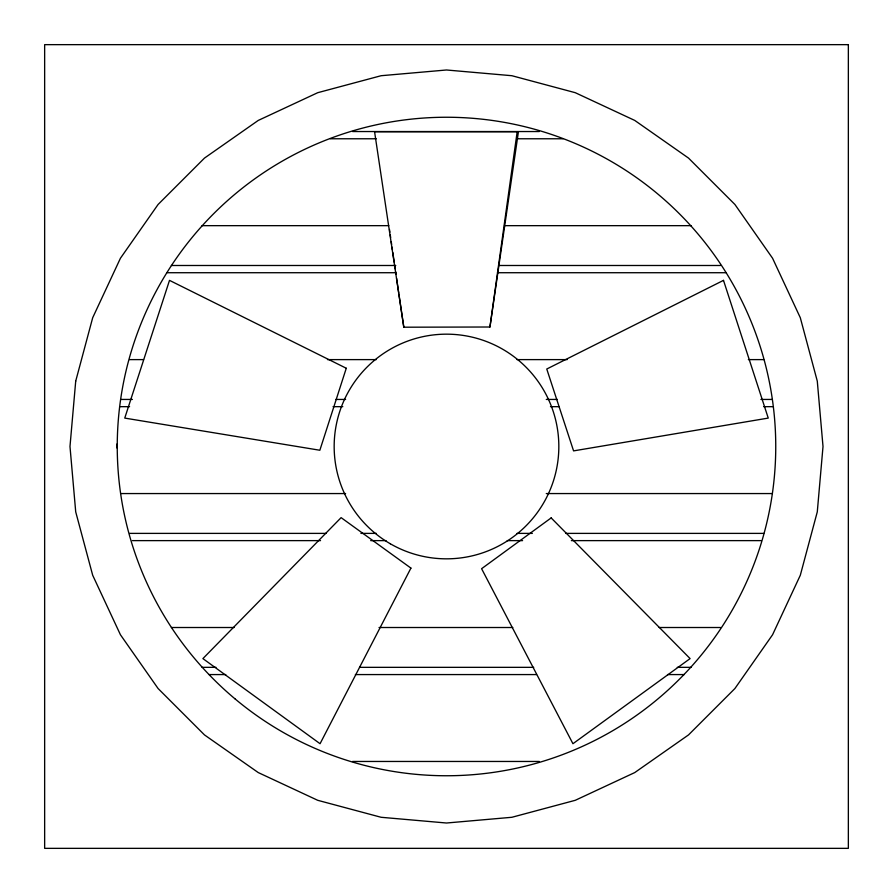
<?xml version="1.0" encoding="UTF-8"?>
<svg xmlns="http://www.w3.org/2000/svg" width="893" height="893" viewBox="0 0 893 893"><rect width="100%" height="100%" fill="white"/><g stroke="black" fill="none" stroke-linecap="round" stroke-linejoin="round"><path stroke-width="1.34" d="M517.181 131.729L489.944 327.005L403.803 327.206L374.569 131.729L518.431 131.729L489.944 327.005M352.568 131.539L539.305 131.539M330.276 138.772L376.266 138.772M517.014 138.772L563.003 138.772M202.064 225.661L388.801 225.661M504.467 225.661L691.204 225.661M171.4 265.489L395.766 265.489M498.897 265.489L720.472 265.489M167.225 272.722L395.766 272.722M497.501 272.722L726.054 272.722M129.597 359.611L143.539 359.611M327.485 359.611L376.266 359.611M517.014 359.611L567.178 359.611M748.345 359.611L763.671 359.611M121.236 399.439L132.387 399.439M335.846 399.439L345.602 399.439M546.282 399.439L557.422 399.439M760.892 399.439L772.032 399.439M119.841 406.672L129.597 406.672M333.056 406.672L342.812 406.672M550.456 406.672L558.817 406.672M763.671 406.672L773.427 406.672M121.236 493.561L345.602 493.561M546.282 493.561L772.032 493.561M129.597 533.389L326.09 533.389M360.928 533.389L376.266 533.389M517.014 533.389L532.34 533.389M565.782 533.389L763.671 533.389M132.387 540.622L320.52 540.622M370.684 540.622L386.01 540.622M507.257 540.622L522.584 540.622M571.364 540.622L760.892 540.622M171.4 627.511L234.111 627.511M379.045 627.511L512.828 627.511M659.157 627.511L720.472 627.511M202.064 667.339L215.994 667.339M359.533 667.339L533.735 667.339M677.274 667.339L691.204 667.339M209.029 674.572L225.75 674.572M355.358 674.572L536.526 674.572M667.517 674.572L684.239 674.572M352.568 761.461L539.305 761.461M403.803 327.206L398.97 294.623M396.581 278.337L398.769 293.272M394.594 264.763L395.186 268.838M395.588 271.55L395.979 274.263M392.027 247.115L392.418 249.828M392.82 252.54L394.193 262.051M389.482 229.468L389.873 232.18M390.263 234.892L390.654 237.616M391.246 241.69L391.636 244.403M117.05 443.91L117.05 448.052M75.715 381.121L69.989 446.5L75.715 511.879L92.693 575.271L120.432 634.756L158.083 688.514L204.486 734.917L258.244 772.568L317.729 800.307L381.121 817.285L446.5 823.011L511.879 817.285L575.271 800.307L634.756 772.568L688.514 734.917L734.917 688.514L772.568 634.756L800.307 575.271L817.285 511.879L823.011 446.5L817.285 381.121L800.307 317.729L772.568 258.244L734.917 204.486L688.514 158.083L634.756 120.432L575.271 92.693L511.879 75.715L446.5 69.989L381.121 75.715L317.729 92.693L258.244 120.432L204.486 158.083L158.083 204.486L120.432 258.244L92.693 317.729L75.715 381.121M346.272 368.251L319.85 450.251L124.752 418.091L169.503 280.369L346.272 368.251M410.925 568.104L320.062 743.713L202.901 658.599L341.115 517.639L410.925 568.104M551.16 517.907L481.595 568.707L572.938 743.713L690.099 658.599L551.16 517.907M723.497 280.369L546.762 369.021L573.574 450.887L768.248 418.091L723.497 280.369M848.35 44.65L44.65 44.65L44.65 848.35L848.35 848.35L848.35 44.65M390.33 543.781A112.328 112.328 0 0 0 558.828 446.5A112.328 112.328 0 0 0 390.33 349.219A112.328 112.328 0 0 0 390.33 543.781M234.859 698.728A329.26 329.26 0 0 0 770.748 503.674A329.26 329.26 0 0 0 333.893 137.098A329.26 329.26 0 0 0 234.859 698.728"/></g></svg>
